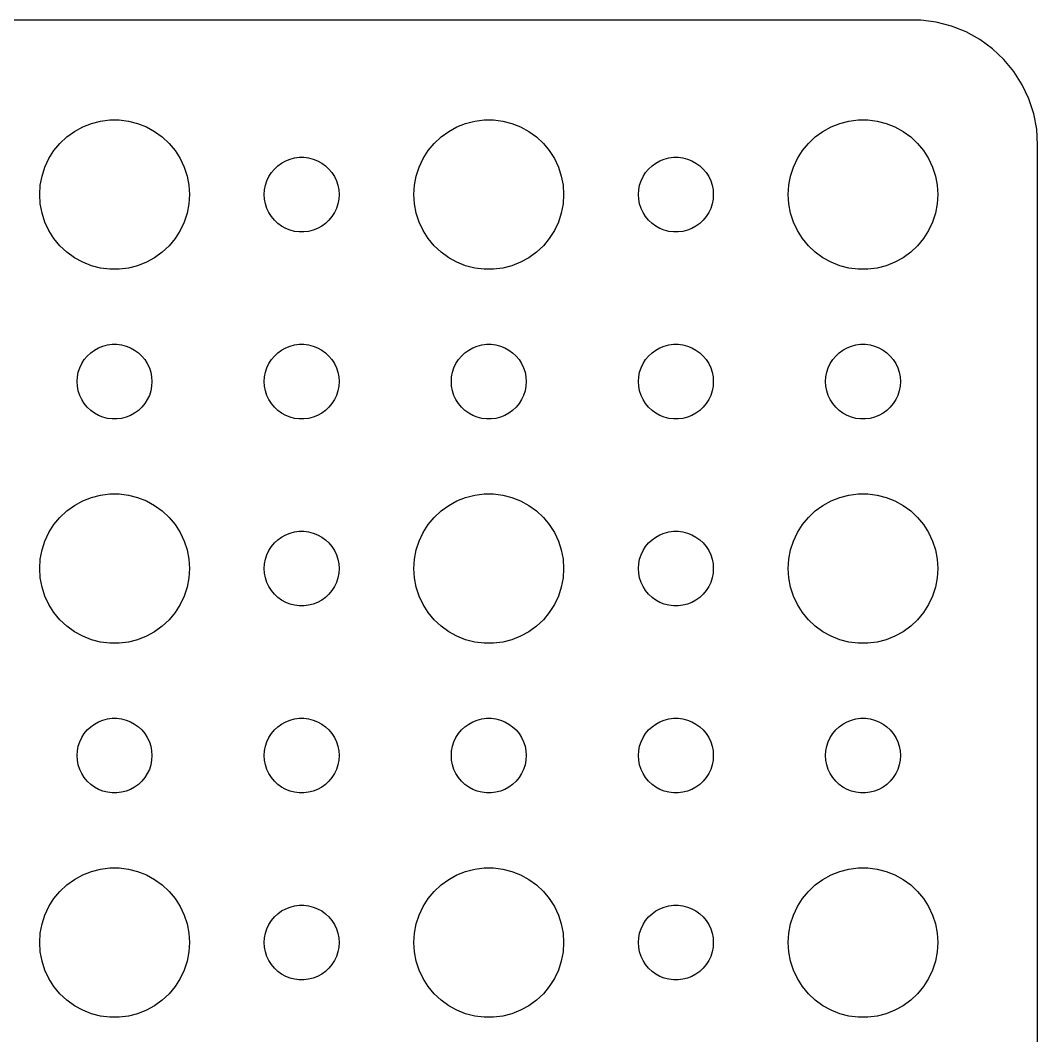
# Model space of a CAD drawing. Header units: metres. Extents: x -150 to 150, y -37 to 37.
# Drawn here: x 108.72 to 149.5, y -3.73 to 36.99 of the extents above; entities that cross this region are included whole.
import ezdxf

# ---------------------------------------------------------------- set-up
doc = ezdxf.new("R2010")
doc.units = ezdxf.units.M

msp = doc.modelspace()

# ---------------------------------------------------------------- linework, layer by layer
for p, q in [((144.814, 36.9901), (-144.814, 36.9901)), ((145.437, 36.9114), (144.814, 36.9901)), ((146.045, 36.7553), (145.437, 36.9114)), ((146.629, 36.5241), (146.045, 36.7553)), ((147.179, 36.2216), (146.629, 36.5241)), ((147.687, 35.8526), (147.179, 36.2216)), ((148.145, 35.4227), (147.687, 35.8526)), ((148.545, 34.9389), (148.145, 35.4227)), ((148.882, 34.4088), (148.545, 34.9389)), ((149.149, 33.8406), (148.882, 34.4088)), ((149.343, 33.2434), (149.149, 33.8406)), ((149.461, 32.6267), (149.343, 33.2434)), ((110.893, 32.533), (111.223, 32.7145)), ((111.223, 32.7145), (111.573, 32.8532)), ((111.573, 32.8532), (111.938, 32.9469)), ((111.938, 32.9469), (112.312, 32.9941)), ((112.312, 32.9941), (112.688, 32.9941)), ((112.688, 32.9941), (113.062, 32.9469)), ((113.062, 32.9469), (113.427, 32.8532)), ((113.427, 32.8532), (113.777, 32.7145)), ((113.777, 32.7145), (114.107, 32.533)), ((125.893, 32.533), (126.223, 32.7145)), ((126.223, 32.7145), (126.573, 32.8532)), ((126.573, 32.8532), (126.938, 32.9469)), ((126.938, 32.9469), (127.312, 32.9941)), ((127.312, 32.9941), (127.688, 32.9941)), ((127.688, 32.9941), (128.062, 32.9469)), ((128.062, 32.9469), (128.427, 32.8532)), ((128.427, 32.8532), (128.777, 32.7145)), ((128.777, 32.7145), (129.107, 32.533)), ((140.893, 32.533), (141.223, 32.7145)), ((141.223, 32.7145), (141.573, 32.8532)), ((141.573, 32.8532), (141.938, 32.9469)), ((141.938, 32.9469), (142.312, 32.9941)), ((142.312, 32.9941), (142.688, 32.9941)), ((142.688, 32.9941), (143.062, 32.9469)), ((143.062, 32.9469), (143.427, 32.8532)), ((143.427, 32.8532), (143.777, 32.7145)), ((143.777, 32.7145), (144.107, 32.533)), ((149.5, 32), (149.461, 32.6267)), ((110.313, 32.0536), (110.588, 32.3115)), ((110.588, 32.3115), (110.893, 32.533)), ((114.107, 32.533), (114.412, 32.3115)), ((114.412, 32.3115), (114.687, 32.0536)), ((125.313, 32.0536), (125.588, 32.3115)), ((125.588, 32.3115), (125.893, 32.533)), ((129.107, 32.533), (129.412, 32.3115)), ((129.412, 32.3115), (129.687, 32.0536)), ((140.313, 32.0536), (140.588, 32.3115)), ((140.588, 32.3115), (140.893, 32.533)), ((144.107, 32.533), (144.412, 32.3115)), ((144.412, 32.3115), (144.687, 32.0536)), ((110.073, 31.7634), (110.313, 32.0536)), ((114.687, 32.0536), (114.927, 31.7634)), ((125.073, 31.7634), (125.313, 32.0536)), ((129.687, 32.0536), (129.927, 31.7634)), ((140.073, 31.7634), (140.313, 32.0536)), ((144.687, 32.0536), (144.927, 31.7634)), ((149.5, -32), (149.5, 32)), ((109.711, 31.1044), (109.871, 31.4453)), ((109.871, 31.4453), (110.073, 31.7634)), ((114.927, 31.7634), (115.129, 31.4453)), ((115.129, 31.4453), (115.289, 31.1044)), ((119.361, 31.3572), (119.536, 31.4266)), ((119.536, 31.4266), (119.719, 31.4734)), ((119.719, 31.4734), (119.906, 31.497)), ((119.906, 31.497), (120.094, 31.497)), ((120.094, 31.497), (120.281, 31.4734)), ((120.281, 31.4734), (120.464, 31.4266)), ((120.464, 31.4266), (120.639, 31.3572)), ((124.711, 31.1044), (124.871, 31.4453)), ((124.871, 31.4453), (125.073, 31.7634)), ((129.927, 31.7634), (130.129, 31.4453)), ((130.129, 31.4453), (130.289, 31.1044)), ((134.361, 31.3572), (134.536, 31.4266)), ((134.536, 31.4266), (134.719, 31.4734)), ((134.719, 31.4734), (134.906, 31.497)), ((134.906, 31.497), (135.094, 31.497)), ((135.094, 31.497), (135.281, 31.4734)), ((135.281, 31.4734), (135.464, 31.4266)), ((135.464, 31.4266), (135.639, 31.3572)), ((139.711, 31.1044), (139.871, 31.4453)), ((139.871, 31.4453), (140.073, 31.7634)), ((144.927, 31.7634), (145.129, 31.4453)), ((145.129, 31.4453), (145.289, 31.1044)), ((109.594, 30.7461), (109.711, 31.1044)), ((115.289, 31.1044), (115.406, 30.7461)), ((118.786, 30.8817), (118.907, 31.0268)), ((118.907, 31.0268), (119.044, 31.1558)), ((119.044, 31.1558), (119.196, 31.2665)), ((119.196, 31.2665), (119.361, 31.3572)), ((120.639, 31.3572), (120.804, 31.2665)), ((120.804, 31.2665), (120.956, 31.1558)), ((120.956, 31.1558), (121.093, 31.0268)), ((121.093, 31.0268), (121.214, 30.8817)), ((124.594, 30.7461), (124.711, 31.1044)), ((130.289, 31.1044), (130.406, 30.7461)), ((133.786, 30.8817), (133.907, 31.0268)), ((133.907, 31.0268), (134.044, 31.1558)), ((134.044, 31.1558), (134.196, 31.2665)), ((134.196, 31.2665), (134.361, 31.3572)), ((135.639, 31.3572), (135.804, 31.2665)), ((135.804, 31.2665), (135.956, 31.1558)), ((135.956, 31.1558), (136.093, 31.0268)), ((136.093, 31.0268), (136.214, 30.8817)), ((139.594, 30.7461), (139.711, 31.1044)), ((145.289, 31.1044), (145.406, 30.7461)), ((109.524, 30.376), (109.594, 30.7461)), ((115.406, 30.7461), (115.476, 30.376)), ((118.605, 30.5522), (118.686, 30.7226)), ((118.686, 30.7226), (118.786, 30.8817)), ((121.214, 30.8817), (121.314, 30.7226)), ((121.314, 30.7226), (121.395, 30.5522)), ((124.524, 30.376), (124.594, 30.7461)), ((130.406, 30.7461), (130.476, 30.376)), ((133.605, 30.5522), (133.686, 30.7226)), ((133.686, 30.7226), (133.786, 30.8817)), ((136.214, 30.8817), (136.314, 30.7226)), ((136.314, 30.7226), (136.395, 30.5522)), ((139.524, 30.376), (139.594, 30.7461)), ((145.406, 30.7461), (145.476, 30.376)), ((109.5, 30), (109.524, 30.376)), ((115.476, 30.376), (115.5, 30)), ((118.5, 30), (118.512, 30.188)), ((118.512, 30.188), (118.547, 30.373)), ((118.547, 30.373), (118.605, 30.5522)), ((121.395, 30.5522), (121.453, 30.373)), ((121.453, 30.373), (121.488, 30.188)), ((121.488, 30.188), (121.5, 30)), ((124.5, 30), (124.524, 30.376)), ((130.476, 30.376), (130.5, 30)), ((133.5, 30), (133.512, 30.188)), ((133.512, 30.188), (133.547, 30.373)), ((133.547, 30.373), (133.605, 30.5522)), ((136.395, 30.5522), (136.453, 30.373)), ((136.453, 30.373), (136.488, 30.188)), ((136.488, 30.188), (136.5, 30)), ((139.5, 30), (139.524, 30.376)), ((145.476, 30.376), (145.5, 30)), ((109.524, 29.624), (109.5, 30)), ((115.5, 30), (115.476, 29.624)), ((118.512, 29.812), (118.5, 30)), ((118.547, 29.627), (118.512, 29.812)), ((121.488, 29.812), (121.453, 29.627)), ((121.5, 30), (121.488, 29.812)), ((124.524, 29.624), (124.5, 30)), ((130.5, 30), (130.476, 29.624)), ((133.512, 29.812), (133.5, 30)), ((133.547, 29.627), (133.512, 29.812)), ((136.488, 29.812), (136.453, 29.627)), ((136.5, 30), (136.488, 29.812)), ((139.524, 29.624), (139.5, 30)), ((145.5, 30), (145.476, 29.624)), ((109.594, 29.2539), (109.524, 29.624)), ((115.476, 29.624), (115.406, 29.2539)), ((118.605, 29.4478), (118.547, 29.627)), ((118.686, 29.2774), (118.605, 29.4478)), ((121.395, 29.4478), (121.314, 29.2774)), ((121.453, 29.627), (121.395, 29.4478)), ((124.594, 29.2539), (124.524, 29.624)), ((130.476, 29.624), (130.406, 29.2539)), ((133.605, 29.4478), (133.547, 29.627)), ((133.686, 29.2774), (133.605, 29.4478)), ((136.395, 29.4478), (136.314, 29.2774)), ((136.453, 29.627), (136.395, 29.4478)), ((139.594, 29.2539), (139.524, 29.624)), ((145.476, 29.624), (145.406, 29.2539)), ((109.711, 28.8956), (109.594, 29.2539)), ((115.406, 29.2539), (115.289, 28.8956)), ((118.786, 29.1183), (118.686, 29.2774)), ((118.907, 28.9732), (118.786, 29.1183)), ((119.044, 28.8442), (118.907, 28.9732)), ((121.093, 28.9732), (120.956, 28.8442)), ((121.214, 29.1183), (121.093, 28.9732)), ((121.314, 29.2774), (121.214, 29.1183)), ((124.711, 28.8956), (124.594, 29.2539)), ((130.406, 29.2539), (130.289, 28.8956)), ((133.786, 29.1183), (133.686, 29.2774)), ((133.907, 28.9732), (133.786, 29.1183)), ((134.044, 28.8442), (133.907, 28.9732)), ((136.093, 28.9732), (135.956, 28.8442)), ((136.214, 29.1183), (136.093, 28.9732)), ((136.314, 29.2774), (136.214, 29.1183)), ((139.711, 28.8956), (139.594, 29.2539)), ((145.406, 29.2539), (145.289, 28.8956)), ((109.871, 28.5547), (109.711, 28.8956)), ((110.073, 28.2366), (109.871, 28.5547)), ((115.129, 28.5547), (114.927, 28.2366)), ((115.289, 28.8956), (115.129, 28.5547)), ((119.196, 28.7335), (119.044, 28.8442)), ((119.361, 28.6427), (119.196, 28.7335)), ((119.536, 28.5734), (119.361, 28.6427)), ((119.719, 28.5266), (119.536, 28.5734)), ((120.464, 28.5734), (120.281, 28.5266)), ((120.639, 28.6427), (120.464, 28.5734)), ((120.804, 28.7335), (120.639, 28.6427)), ((120.956, 28.8442), (120.804, 28.7335)), ((124.871, 28.5547), (124.711, 28.8956)), ((125.073, 28.2366), (124.871, 28.5547)), ((130.129, 28.5547), (129.927, 28.2366)), ((130.289, 28.8956), (130.129, 28.5547)), ((134.196, 28.7335), (134.044, 28.8442)), ((134.361, 28.6427), (134.196, 28.7335)), ((134.536, 28.5734), (134.361, 28.6427)), ((134.719, 28.5266), (134.536, 28.5734)), ((135.464, 28.5734), (135.281, 28.5266)), ((135.639, 28.6427), (135.464, 28.5734)), ((135.804, 28.7335), (135.639, 28.6427)), ((135.956, 28.8442), (135.804, 28.7335)), ((139.871, 28.5547), (139.711, 28.8956)), ((140.073, 28.2366), (139.871, 28.5547)), ((145.129, 28.5547), (144.927, 28.2366)), ((145.289, 28.8956), (145.129, 28.5547)), ((110.313, 27.9464), (110.073, 28.2366)), ((114.927, 28.2366), (114.687, 27.9464)), ((119.906, 28.503), (119.719, 28.5266)), ((120.094, 28.503), (119.906, 28.503)), ((120.281, 28.5266), (120.094, 28.503)), ((125.313, 27.9464), (125.073, 28.2366)), ((129.927, 28.2366), (129.687, 27.9464)), ((134.906, 28.503), (134.719, 28.5266)), ((135.094, 28.503), (134.906, 28.503)), ((135.281, 28.5266), (135.094, 28.503)), ((140.313, 27.9464), (140.073, 28.2366)), ((144.927, 28.2366), (144.687, 27.9464)), ((110.588, 27.6884), (110.313, 27.9464)), ((114.687, 27.9464), (114.412, 27.6884)), ((125.588, 27.6884), (125.313, 27.9464)), ((129.687, 27.9464), (129.412, 27.6884)), ((140.588, 27.6884), (140.313, 27.9464)), ((144.687, 27.9464), (144.412, 27.6884)), ((110.893, 27.467), (110.588, 27.6884)), ((111.223, 27.2855), (110.893, 27.467)), ((114.107, 27.467), (113.777, 27.2855)), ((114.412, 27.6884), (114.107, 27.467)), ((125.893, 27.467), (125.588, 27.6884)), ((126.223, 27.2855), (125.893, 27.467)), ((129.107, 27.467), (128.777, 27.2855)), ((129.412, 27.6884), (129.107, 27.467)), ((140.893, 27.467), (140.588, 27.6884)), ((141.223, 27.2855), (140.893, 27.467)), ((144.107, 27.467), (143.777, 27.2855)), ((144.412, 27.6884), (144.107, 27.467)), ((111.573, 27.1468), (111.223, 27.2855)), ((111.938, 27.0531), (111.573, 27.1468)), ((112.312, 27.0059), (111.938, 27.0531)), ((112.688, 27.0059), (112.312, 27.0059)), ((113.062, 27.0531), (112.688, 27.0059)), ((113.427, 27.1468), (113.062, 27.0531)), ((113.777, 27.2855), (113.427, 27.1468)), ((126.573, 27.1468), (126.223, 27.2855)), ((126.938, 27.0531), (126.573, 27.1468)), ((127.312, 27.0059), (126.938, 27.0531)), ((127.688, 27.0059), (127.312, 27.0059)), ((128.062, 27.0531), (127.688, 27.0059)), ((128.427, 27.1468), (128.062, 27.0531)), ((128.777, 27.2855), (128.427, 27.1468)), ((141.573, 27.1468), (141.223, 27.2855)), ((141.938, 27.0531), (141.573, 27.1468)), ((142.312, 27.0059), (141.938, 27.0531)), ((142.688, 27.0059), (142.312, 27.0059)), ((143.062, 27.0531), (142.688, 27.0059)), ((143.427, 27.1468), (143.062, 27.0531)), ((143.777, 27.2855), (143.427, 27.1468)), ((111.407, 23.5268), (111.544, 23.6558)), ((111.544, 23.6558), (111.696, 23.7665)), ((111.696, 23.7665), (111.861, 23.8572)), ((111.861, 23.8572), (112.036, 23.9266)), ((112.036, 23.9266), (112.219, 23.9734)), ((112.219, 23.9734), (112.406, 23.997)), ((112.406, 23.997), (112.594, 23.997)), ((112.594, 23.997), (112.781, 23.9734)), ((112.781, 23.9734), (112.964, 23.9266)), ((112.964, 23.9266), (113.139, 23.8572)), ((113.139, 23.8572), (113.304, 23.7665)), ((113.304, 23.7665), (113.456, 23.6558)), ((113.456, 23.6558), (113.593, 23.5268)), ((118.907, 23.5268), (119.044, 23.6558)), ((119.044, 23.6558), (119.196, 23.7665)), ((119.196, 23.7665), (119.361, 23.8572)), ((119.361, 23.8572), (119.536, 23.9266)), ((119.536, 23.9266), (119.719, 23.9734)), ((119.719, 23.9734), (119.906, 23.997)), ((119.906, 23.997), (120.094, 23.997)), ((120.094, 23.997), (120.281, 23.9734)), ((120.281, 23.9734), (120.464, 23.9266)), ((120.464, 23.9266), (120.639, 23.8572)), ((120.639, 23.8572), (120.804, 23.7665)), ((120.804, 23.7665), (120.956, 23.6558)), ((120.956, 23.6558), (121.093, 23.5268)), ((126.407, 23.5268), (126.544, 23.6558)), ((126.544, 23.6558), (126.696, 23.7665)), ((126.696, 23.7665), (126.861, 23.8572)), ((126.861, 23.8572), (127.036, 23.9266)), ((127.036, 23.9266), (127.219, 23.9734)), ((127.219, 23.9734), (127.406, 23.997)), ((127.406, 23.997), (127.594, 23.997)), ((127.594, 23.997), (127.781, 23.9734)), ((127.781, 23.9734), (127.964, 23.9266)), ((127.964, 23.9266), (128.139, 23.8572)), ((128.139, 23.8572), (128.304, 23.7665)), ((128.304, 23.7665), (128.456, 23.6558)), ((128.456, 23.6558), (128.593, 23.5268)), ((133.907, 23.5268), (134.044, 23.6558)), ((134.044, 23.6558), (134.196, 23.7665)), ((134.196, 23.7665), (134.361, 23.8572)), ((134.361, 23.8572), (134.536, 23.9266)), ((134.536, 23.9266), (134.719, 23.9734)), ((134.719, 23.9734), (134.906, 23.997)), ((134.906, 23.997), (135.094, 23.997)), ((135.094, 23.997), (135.281, 23.9734)), ((135.281, 23.9734), (135.464, 23.9266)), ((135.464, 23.9266), (135.639, 23.8572)), ((135.639, 23.8572), (135.804, 23.7665)), ((135.804, 23.7665), (135.956, 23.6558)), ((135.956, 23.6558), (136.093, 23.5268)), ((141.407, 23.5268), (141.544, 23.6558)), ((141.544, 23.6558), (141.696, 23.7665)), ((141.696, 23.7665), (141.861, 23.8572)), ((141.861, 23.8572), (142.036, 23.9266)), ((142.036, 23.9266), (142.219, 23.9734)), ((142.219, 23.9734), (142.406, 23.997)), ((142.406, 23.997), (142.594, 23.997)), ((142.594, 23.997), (142.781, 23.9734)), ((142.781, 23.9734), (142.964, 23.9266)), ((142.964, 23.9266), (143.139, 23.8572)), ((143.139, 23.8572), (143.304, 23.7665)), ((143.304, 23.7665), (143.456, 23.6558)), ((143.456, 23.6558), (143.593, 23.5268)), ((111.186, 23.2226), (111.286, 23.3817)), ((111.286, 23.3817), (111.407, 23.5268)), ((113.593, 23.5268), (113.714, 23.3817)), ((113.714, 23.3817), (113.814, 23.2226)), ((118.686, 23.2226), (118.786, 23.3817)), ((118.786, 23.3817), (118.907, 23.5268)), ((121.093, 23.5268), (121.214, 23.3817)), ((121.214, 23.3817), (121.314, 23.2226)), ((126.186, 23.2226), (126.286, 23.3817)), ((126.286, 23.3817), (126.407, 23.5268)), ((128.593, 23.5268), (128.714, 23.3817)), ((128.714, 23.3817), (128.814, 23.2226)), ((133.686, 23.2226), (133.786, 23.3817)), ((133.786, 23.3817), (133.907, 23.5268)), ((136.093, 23.5268), (136.214, 23.3817)), ((136.214, 23.3817), (136.314, 23.2226)), ((141.186, 23.2226), (141.286, 23.3817)), ((141.286, 23.3817), (141.407, 23.5268)), ((143.593, 23.5268), (143.714, 23.3817)), ((143.714, 23.3817), (143.814, 23.2226)), ((111.012, 22.688), (111.047, 22.873)), ((111.047, 22.873), (111.105, 23.0522)), ((111.105, 23.0522), (111.186, 23.2226)), ((113.814, 23.2226), (113.895, 23.0522)), ((113.895, 23.0522), (113.953, 22.873)), ((113.953, 22.873), (113.988, 22.688)), ((118.512, 22.688), (118.547, 22.873)), ((118.547, 22.873), (118.605, 23.0522)), ((118.605, 23.0522), (118.686, 23.2226)), ((121.314, 23.2226), (121.395, 23.0522)), ((121.395, 23.0522), (121.453, 22.873)), ((121.453, 22.873), (121.488, 22.688)), ((126.012, 22.688), (126.047, 22.873)), ((126.047, 22.873), (126.105, 23.0522)), ((126.105, 23.0522), (126.186, 23.2226)), ((128.814, 23.2226), (128.895, 23.0522)), ((128.895, 23.0522), (128.953, 22.873)), ((128.953, 22.873), (128.988, 22.688)), ((133.512, 22.688), (133.547, 22.873)), ((133.547, 22.873), (133.605, 23.0522)), ((133.605, 23.0522), (133.686, 23.2226)), ((136.314, 23.2226), (136.395, 23.0522)), ((136.395, 23.0522), (136.453, 22.873)), ((136.453, 22.873), (136.488, 22.688)), ((141.012, 22.688), (141.047, 22.873)), ((141.047, 22.873), (141.105, 23.0522)), ((141.105, 23.0522), (141.186, 23.2226)), ((143.814, 23.2226), (143.895, 23.0522)), ((143.895, 23.0522), (143.953, 22.873)), ((143.953, 22.873), (143.988, 22.688)), ((111, 22.5), (111.012, 22.688)), ((111.012, 22.312), (111, 22.5)), ((113.988, 22.688), (114, 22.5)), ((114, 22.5), (113.988, 22.312)), ((118.5, 22.5), (118.512, 22.688)), ((118.512, 22.312), (118.5, 22.5)), ((121.488, 22.688), (121.5, 22.5)), ((121.5, 22.5), (121.488, 22.312)), ((126, 22.5), (126.012, 22.688)), ((126.012, 22.312), (126, 22.5)), ((128.988, 22.688), (129, 22.5)), ((129, 22.5), (128.988, 22.312)), ((133.5, 22.5), (133.512, 22.688)), ((133.512, 22.312), (133.5, 22.5)), ((136.488, 22.688), (136.5, 22.5)), ((136.5, 22.5), (136.488, 22.312)), ((141, 22.5), (141.012, 22.688)), ((141.012, 22.312), (141, 22.5)), ((143.988, 22.688), (144, 22.5)), ((144, 22.5), (143.988, 22.312)), ((111.047, 22.127), (111.012, 22.312)), ((111.105, 21.9478), (111.047, 22.127)), ((113.953, 22.127), (113.895, 21.9478)), ((113.988, 22.312), (113.953, 22.127)), ((118.547, 22.127), (118.512, 22.312)), ((118.605, 21.9478), (118.547, 22.127)), ((121.453, 22.127), (121.395, 21.9478)), ((121.488, 22.312), (121.453, 22.127)), ((126.047, 22.127), (126.012, 22.312)), ((126.105, 21.9478), (126.047, 22.127)), ((128.953, 22.127), (128.895, 21.9478)), ((128.988, 22.312), (128.953, 22.127)), ((133.547, 22.127), (133.512, 22.312)), ((133.605, 21.9478), (133.547, 22.127)), ((136.453, 22.127), (136.395, 21.9478)), ((136.488, 22.312), (136.453, 22.127)), ((141.047, 22.127), (141.012, 22.312)), ((141.105, 21.9478), (141.047, 22.127)), ((143.953, 22.127), (143.895, 21.9478)), ((143.988, 22.312), (143.953, 22.127)), ((111.186, 21.7774), (111.105, 21.9478)), ((111.286, 21.6183), (111.186, 21.7774)), ((111.407, 21.4732), (111.286, 21.6183)), ((113.714, 21.6183), (113.593, 21.4732)), ((113.814, 21.7774), (113.714, 21.6183)), ((113.895, 21.9478), (113.814, 21.7774)), ((118.686, 21.7774), (118.605, 21.9478)), ((118.786, 21.6183), (118.686, 21.7774)), ((118.907, 21.4732), (118.786, 21.6183)), ((121.214, 21.6183), (121.093, 21.4732)), ((121.314, 21.7774), (121.214, 21.6183)), ((121.395, 21.9478), (121.314, 21.7774)), ((126.186, 21.7774), (126.105, 21.9478)), ((126.286, 21.6183), (126.186, 21.7774)), ((126.407, 21.4732), (126.286, 21.6183)), ((128.714, 21.6183), (128.593, 21.4732)), ((128.814, 21.7774), (128.714, 21.6183)), ((128.895, 21.9478), (128.814, 21.7774)), ((133.686, 21.7774), (133.605, 21.9478)), ((133.786, 21.6183), (133.686, 21.7774)), ((133.907, 21.4732), (133.786, 21.6183)), ((136.214, 21.6183), (136.093, 21.4732)), ((136.314, 21.7774), (136.214, 21.6183)), ((136.395, 21.9478), (136.314, 21.7774)), ((141.186, 21.7774), (141.105, 21.9478)), ((141.286, 21.6183), (141.186, 21.7774)), ((141.407, 21.4732), (141.286, 21.6183)), ((143.714, 21.6183), (143.593, 21.4732)), ((143.814, 21.7774), (143.714, 21.6183)), ((143.895, 21.9478), (143.814, 21.7774)), ((111.544, 21.3442), (111.407, 21.4732)), ((111.696, 21.2335), (111.544, 21.3442)), ((111.861, 21.1427), (111.696, 21.2335)), ((113.304, 21.2335), (113.139, 21.1427)), ((113.456, 21.3442), (113.304, 21.2335)), ((113.593, 21.4732), (113.456, 21.3442)), ((119.044, 21.3442), (118.907, 21.4732)), ((119.196, 21.2335), (119.044, 21.3442)), ((119.361, 21.1427), (119.196, 21.2335)), ((120.804, 21.2335), (120.639, 21.1427)), ((120.956, 21.3442), (120.804, 21.2335)), ((121.093, 21.4732), (120.956, 21.3442)), ((126.544, 21.3442), (126.407, 21.4732)), ((126.696, 21.2335), (126.544, 21.3442)), ((126.861, 21.1427), (126.696, 21.2335)), ((128.304, 21.2335), (128.139, 21.1427)), ((128.456, 21.3442), (128.304, 21.2335)), ((128.593, 21.4732), (128.456, 21.3442)), ((134.044, 21.3442), (133.907, 21.4732)), ((134.196, 21.2335), (134.044, 21.3442)), ((134.361, 21.1427), (134.196, 21.2335)), ((135.804, 21.2335), (135.639, 21.1427)), ((135.956, 21.3442), (135.804, 21.2335)), ((136.093, 21.4732), (135.956, 21.3442)), ((141.544, 21.3442), (141.407, 21.4732)), ((141.696, 21.2335), (141.544, 21.3442)), ((141.861, 21.1427), (141.696, 21.2335)), ((143.304, 21.2335), (143.139, 21.1427)), ((143.456, 21.3442), (143.304, 21.2335)), ((143.593, 21.4732), (143.456, 21.3442)), ((112.036, 21.0734), (111.861, 21.1427)), ((112.219, 21.0266), (112.036, 21.0734)), ((112.406, 21.003), (112.219, 21.0266)), ((112.594, 21.003), (112.406, 21.003)), ((112.781, 21.0266), (112.594, 21.003)), ((112.964, 21.0734), (112.781, 21.0266)), ((113.139, 21.1427), (112.964, 21.0734)), ((119.536, 21.0734), (119.361, 21.1427)), ((119.719, 21.0266), (119.536, 21.0734)), ((119.906, 21.003), (119.719, 21.0266)), ((120.094, 21.003), (119.906, 21.003)), ((120.281, 21.0266), (120.094, 21.003)), ((120.464, 21.0734), (120.281, 21.0266)), ((120.639, 21.1427), (120.464, 21.0734)), ((127.036, 21.0734), (126.861, 21.1427)), ((127.219, 21.0266), (127.036, 21.0734)), ((127.406, 21.003), (127.219, 21.0266)), ((127.594, 21.003), (127.406, 21.003)), ((127.781, 21.0266), (127.594, 21.003)), ((127.964, 21.0734), (127.781, 21.0266)), ((128.139, 21.1427), (127.964, 21.0734)), ((134.536, 21.0734), (134.361, 21.1427)), ((134.719, 21.0266), (134.536, 21.0734)), ((134.906, 21.003), (134.719, 21.0266)), ((135.094, 21.003), (134.906, 21.003)), ((135.281, 21.0266), (135.094, 21.003)), ((135.464, 21.0734), (135.281, 21.0266)), ((135.639, 21.1427), (135.464, 21.0734)), ((142.036, 21.0734), (141.861, 21.1427)), ((142.219, 21.0266), (142.036, 21.0734)), ((142.406, 21.003), (142.219, 21.0266)), ((142.594, 21.003), (142.406, 21.003)), ((142.781, 21.0266), (142.594, 21.003)), ((142.964, 21.0734), (142.781, 21.0266)), ((143.139, 21.1427), (142.964, 21.0734)), ((111.573, 17.8532), (111.938, 17.9469)), ((111.938, 17.9469), (112.312, 17.9941)), ((112.312, 17.9941), (112.688, 17.9941)), ((112.688, 17.9941), (113.062, 17.9469)), ((113.062, 17.9469), (113.427, 17.8532)), ((126.573, 17.8532), (126.938, 17.9469)), ((126.938, 17.9469), (127.312, 17.9941)), ((127.312, 17.9941), (127.688, 17.9941)), ((127.688, 17.9941), (128.062, 17.9469)), ((128.062, 17.9469), (128.427, 17.8532)), ((141.573, 17.8532), (141.938, 17.9469)), ((141.938, 17.9469), (142.312, 17.9941)), ((142.312, 17.9941), (142.688, 17.9941)), ((142.688, 17.9941), (143.062, 17.9469)), ((143.062, 17.9469), (143.427, 17.8532)), ((110.893, 17.533), (111.223, 17.7145)), ((111.223, 17.7145), (111.573, 17.8532)), ((113.427, 17.8532), (113.777, 17.7145)), ((113.777, 17.7145), (114.107, 17.533)), ((125.893, 17.533), (126.223, 17.7145)), ((126.223, 17.7145), (126.573, 17.8532)), ((128.427, 17.8532), (128.777, 17.7145)), ((128.777, 17.7145), (129.107, 17.533)), ((140.893, 17.533), (141.223, 17.7145)), ((141.223, 17.7145), (141.573, 17.8532)), ((143.427, 17.8532), (143.777, 17.7145)), ((143.777, 17.7145), (144.107, 17.533)), ((110.313, 17.0536), (110.588, 17.3115)), ((110.588, 17.3115), (110.893, 17.533)), ((114.107, 17.533), (114.412, 17.3115)), ((114.412, 17.3115), (114.687, 17.0536)), ((125.313, 17.0536), (125.588, 17.3115)), ((125.588, 17.3115), (125.893, 17.533)), ((129.107, 17.533), (129.412, 17.3115)), ((129.412, 17.3115), (129.687, 17.0536)), ((140.313, 17.0536), (140.588, 17.3115)), ((140.588, 17.3115), (140.893, 17.533)), ((144.107, 17.533), (144.412, 17.3115)), ((144.412, 17.3115), (144.687, 17.0536)), ((109.871, 16.4453), (110.073, 16.7634)), ((110.073, 16.7634), (110.313, 17.0536)), ((114.687, 17.0536), (114.927, 16.7634)), ((114.927, 16.7634), (115.129, 16.4453)), ((124.871, 16.4453), (125.073, 16.7634)), ((125.073, 16.7634), (125.313, 17.0536)), ((129.687, 17.0536), (129.927, 16.7634)), ((129.927, 16.7634), (130.129, 16.4453)), ((139.871, 16.4453), (140.073, 16.7634)), ((140.073, 16.7634), (140.313, 17.0536)), ((144.687, 17.0536), (144.927, 16.7634)), ((144.927, 16.7634), (145.129, 16.4453)), ((109.711, 16.1044), (109.871, 16.4453)), ((115.129, 16.4453), (115.289, 16.1044)), ((119.196, 16.2665), (119.361, 16.3572)), ((119.361, 16.3572), (119.536, 16.4266)), ((119.536, 16.4266), (119.719, 16.4734)), ((119.719, 16.4734), (119.906, 16.497)), ((119.906, 16.497), (120.094, 16.497)), ((120.094, 16.497), (120.281, 16.4734)), ((120.281, 16.4734), (120.464, 16.4266)), ((120.464, 16.4266), (120.639, 16.3572)), ((120.639, 16.3572), (120.804, 16.2665)), ((124.711, 16.1044), (124.871, 16.4453)), ((130.129, 16.4453), (130.289, 16.1044)), ((134.196, 16.2665), (134.361, 16.3572)), ((134.361, 16.3572), (134.536, 16.4266)), ((134.536, 16.4266), (134.719, 16.4734)), ((134.719, 16.4734), (134.906, 16.497)), ((134.906, 16.497), (135.094, 16.497)), ((135.094, 16.497), (135.281, 16.4734)), ((135.281, 16.4734), (135.464, 16.4266)), ((135.464, 16.4266), (135.639, 16.3572)), ((135.639, 16.3572), (135.804, 16.2665)), ((139.711, 16.1044), (139.871, 16.4453)), ((145.129, 16.4453), (145.289, 16.1044)), ((109.594, 15.7461), (109.711, 16.1044)), ((115.289, 16.1044), (115.406, 15.7461)), ((118.786, 15.8817), (118.907, 16.0268)), ((118.907, 16.0268), (119.044, 16.1558)), ((119.044, 16.1558), (119.196, 16.2665)), ((120.804, 16.2665), (120.956, 16.1558)), ((120.956, 16.1558), (121.093, 16.0268)), ((121.093, 16.0268), (121.214, 15.8817)), ((124.594, 15.7461), (124.711, 16.1044)), ((130.289, 16.1044), (130.406, 15.7461)), ((133.786, 15.8817), (133.907, 16.0268)), ((133.907, 16.0268), (134.044, 16.1558)), ((134.044, 16.1558), (134.196, 16.2665)), ((135.804, 16.2665), (135.956, 16.1558)), ((135.956, 16.1558), (136.093, 16.0268)), ((136.093, 16.0268), (136.214, 15.8817)), ((139.594, 15.7461), (139.711, 16.1044)), ((145.289, 16.1044), (145.406, 15.7461)), ((109.524, 15.376), (109.594, 15.7461)), ((115.406, 15.7461), (115.476, 15.376)), ((118.547, 15.373), (118.605, 15.5522)), ((118.605, 15.5522), (118.686, 15.7226)), ((118.686, 15.7226), (118.786, 15.8817)), ((121.214, 15.8817), (121.314, 15.7226)), ((121.314, 15.7226), (121.395, 15.5522)), ((121.395, 15.5522), (121.453, 15.373)), ((124.524, 15.376), (124.594, 15.7461)), ((130.406, 15.7461), (130.476, 15.376)), ((133.547, 15.373), (133.605, 15.5522)), ((133.605, 15.5522), (133.686, 15.7226)), ((133.686, 15.7226), (133.786, 15.8817)), ((136.214, 15.8817), (136.314, 15.7226)), ((136.314, 15.7226), (136.395, 15.5522)), ((136.395, 15.5522), (136.453, 15.373)), ((139.524, 15.376), (139.594, 15.7461)), ((145.406, 15.7461), (145.476, 15.376)), ((109.5, 15), (109.524, 15.376)), ((115.476, 15.376), (115.5, 15)), ((118.5, 15), (118.512, 15.188)), ((118.512, 15.188), (118.547, 15.373)), ((121.453, 15.373), (121.488, 15.188)), ((121.488, 15.188), (121.5, 15)), ((124.5, 15), (124.524, 15.376)), ((130.476, 15.376), (130.5, 15)), ((133.5, 15), (133.512, 15.188)), ((133.512, 15.188), (133.547, 15.373)), ((136.453, 15.373), (136.488, 15.188)), ((136.488, 15.188), (136.5, 15)), ((139.5, 15), (139.524, 15.376)), ((145.476, 15.376), (145.5, 15)), ((109.524, 14.624), (109.5, 15)), ((115.5, 15), (115.476, 14.624)), ((118.512, 14.812), (118.5, 15)), ((118.547, 14.627), (118.512, 14.812)), ((121.488, 14.812), (121.453, 14.627)), ((121.5, 15), (121.488, 14.812)), ((124.524, 14.624), (124.5, 15)), ((130.5, 15), (130.476, 14.624)), ((133.512, 14.812), (133.5, 15)), ((133.547, 14.627), (133.512, 14.812)), ((136.488, 14.812), (136.453, 14.627)), ((136.5, 15), (136.488, 14.812)), ((139.524, 14.624), (139.5, 15)), ((145.5, 15), (145.476, 14.624)), ((109.594, 14.2539), (109.524, 14.624)), ((115.476, 14.624), (115.406, 14.2539)), ((118.605, 14.4478), (118.547, 14.627)), ((118.686, 14.2774), (118.605, 14.4478)), ((118.786, 14.1183), (118.686, 14.2774)), ((121.314, 14.2774), (121.214, 14.1183)), ((121.395, 14.4478), (121.314, 14.2774)), ((121.453, 14.627), (121.395, 14.4478)), ((124.594, 14.2539), (124.524, 14.624)), ((130.476, 14.624), (130.406, 14.2539)), ((133.605, 14.4478), (133.547, 14.627)), ((133.686, 14.2774), (133.605, 14.4478)), ((133.786, 14.1183), (133.686, 14.2774)), ((136.314, 14.2774), (136.214, 14.1183)), ((136.395, 14.4478), (136.314, 14.2774)), ((136.453, 14.627), (136.395, 14.4478)), ((139.594, 14.2539), (139.524, 14.624)), ((145.476, 14.624), (145.406, 14.2539)), ((109.711, 13.8956), (109.594, 14.2539)), ((109.871, 13.5547), (109.711, 13.8956)), ((115.289, 13.8956), (115.129, 13.5547)), ((115.406, 14.2539), (115.289, 13.8956)), ((118.907, 13.9732), (118.786, 14.1183)), ((119.044, 13.8442), (118.907, 13.9732)), ((121.093, 13.9732), (120.956, 13.8442)), ((121.214, 14.1183), (121.093, 13.9732)), ((124.711, 13.8956), (124.594, 14.2539)), ((124.871, 13.5547), (124.711, 13.8956)), ((130.289, 13.8956), (130.129, 13.5547)), ((130.406, 14.2539), (130.289, 13.8956)), ((133.907, 13.9732), (133.786, 14.1183)), ((134.044, 13.8442), (133.907, 13.9732)), ((136.093, 13.9732), (135.956, 13.8442)), ((136.214, 14.1183), (136.093, 13.9732)), ((139.711, 13.8956), (139.594, 14.2539)), ((139.871, 13.5547), (139.711, 13.8956)), ((145.289, 13.8956), (145.129, 13.5547)), ((145.406, 14.2539), (145.289, 13.8956)), ((110.073, 13.2366), (109.871, 13.5547)), ((115.129, 13.5547), (114.927, 13.2366)), ((119.196, 13.7335), (119.044, 13.8442)), ((119.361, 13.6427), (119.196, 13.7335)), ((119.536, 13.5734), (119.361, 13.6427)), ((119.719, 13.5266), (119.536, 13.5734)), ((119.906, 13.5029), (119.719, 13.5266)), ((120.094, 13.5029), (119.906, 13.5029)), ((120.281, 13.5266), (120.094, 13.5029)), ((120.464, 13.5734), (120.281, 13.5266)), ((120.639, 13.6427), (120.464, 13.5734)), ((120.804, 13.7335), (120.639, 13.6427)), ((120.956, 13.8442), (120.804, 13.7335)), ((125.073, 13.2366), (124.871, 13.5547)), ((130.129, 13.5547), (129.927, 13.2366)), ((134.196, 13.7335), (134.044, 13.8442)), ((134.361, 13.6427), (134.196, 13.7335)), ((134.536, 13.5734), (134.361, 13.6427)), ((134.719, 13.5266), (134.536, 13.5734)), ((134.906, 13.5029), (134.719, 13.5266)), ((135.094, 13.5029), (134.906, 13.5029)), ((135.281, 13.5266), (135.094, 13.5029)), ((135.464, 13.5734), (135.281, 13.5266)), ((135.639, 13.6427), (135.464, 13.5734)), ((135.804, 13.7335), (135.639, 13.6427)), ((135.956, 13.8442), (135.804, 13.7335)), ((140.073, 13.2366), (139.871, 13.5547)), ((145.129, 13.5547), (144.927, 13.2366)), ((110.313, 12.9464), (110.073, 13.2366)), ((114.927, 13.2366), (114.687, 12.9464)), ((125.313, 12.9464), (125.073, 13.2366)), ((129.927, 13.2366), (129.687, 12.9464)), ((140.313, 12.9464), (140.073, 13.2366)), ((144.927, 13.2366), (144.687, 12.9464)), ((110.588, 12.6884), (110.313, 12.9464)), ((110.893, 12.467), (110.588, 12.6884)), ((114.412, 12.6884), (114.107, 12.467)), ((114.687, 12.9464), (114.412, 12.6884)), ((125.588, 12.6884), (125.313, 12.9464)), ((125.893, 12.467), (125.588, 12.6884)), ((129.412, 12.6884), (129.107, 12.467)), ((129.687, 12.9464), (129.412, 12.6884)), ((140.588, 12.6884), (140.313, 12.9464)), ((140.893, 12.467), (140.588, 12.6884)), ((144.412, 12.6884), (144.107, 12.467)), ((144.687, 12.9464), (144.412, 12.6884)), ((111.223, 12.2855), (110.893, 12.467)), ((111.573, 12.1468), (111.223, 12.2855)), ((113.777, 12.2855), (113.427, 12.1468)), ((114.107, 12.467), (113.777, 12.2855)), ((126.223, 12.2855), (125.893, 12.467)), ((126.573, 12.1468), (126.223, 12.2855)), ((128.777, 12.2855), (128.427, 12.1468)), ((129.107, 12.467), (128.777, 12.2855)), ((141.223, 12.2855), (140.893, 12.467)), ((141.573, 12.1468), (141.223, 12.2855)), ((143.777, 12.2855), (143.427, 12.1468)), ((144.107, 12.467), (143.777, 12.2855)), ((111.938, 12.0531), (111.573, 12.1468)), ((112.312, 12.0059), (111.938, 12.0531)), ((112.688, 12.0059), (112.312, 12.0059)), ((113.062, 12.0531), (112.688, 12.0059)), ((113.427, 12.1468), (113.062, 12.0531)), ((126.938, 12.0531), (126.573, 12.1468)), ((127.312, 12.0059), (126.938, 12.0531)), ((127.688, 12.0059), (127.312, 12.0059)), ((128.062, 12.0531), (127.688, 12.0059)), ((128.427, 12.1468), (128.062, 12.0531)), ((141.938, 12.0531), (141.573, 12.1468)), ((142.312, 12.0059), (141.938, 12.0531)), ((142.688, 12.0059), (142.312, 12.0059)), ((143.062, 12.0531), (142.688, 12.0059)), ((143.427, 12.1468), (143.062, 12.0531)), ((112.036, 8.92657), (112.219, 8.97342)), ((112.219, 8.97342), (112.406, 8.99704)), ((112.406, 8.99704), (112.594, 8.99704)), ((112.594, 8.99704), (112.781, 8.97342)), ((112.781, 8.97342), (112.964, 8.92657)), ((119.536, 8.92657), (119.719, 8.97342)), ((119.719, 8.97342), (119.906, 8.99704)), ((119.906, 8.99704), (120.094, 8.99704)), ((120.094, 8.99704), (120.281, 8.97342)), ((120.281, 8.97342), (120.464, 8.92657)), ((127.036, 8.92657), (127.219, 8.97342)), ((127.219, 8.97342), (127.406, 8.99704)), ((127.406, 8.99704), (127.594, 8.99704)), ((127.594, 8.99704), (127.781, 8.97342)), ((127.781, 8.97342), (127.964, 8.92657)), ((134.536, 8.92657), (134.719, 8.97342)), ((134.719, 8.97342), (134.906, 8.99704)), ((134.906, 8.99704), (135.094, 8.99704)), ((135.094, 8.99704), (135.281, 8.97342)), ((135.281, 8.97342), (135.464, 8.92657)), ((142.036, 8.92657), (142.219, 8.97342)), ((142.219, 8.97342), (142.406, 8.99704)), ((142.406, 8.99704), (142.594, 8.99704)), ((142.594, 8.99704), (142.781, 8.97342)), ((142.781, 8.97342), (142.964, 8.92657)), ((111.407, 8.52681), (111.544, 8.65576)), ((111.544, 8.65576), (111.696, 8.76648)), ((111.696, 8.76648), (111.861, 8.85724)), ((111.861, 8.85724), (112.036, 8.92657)), ((112.964, 8.92657), (113.139, 8.85724)), ((113.139, 8.85724), (113.304, 8.76648)), ((113.304, 8.76648), (113.456, 8.65576)), ((113.456, 8.65576), (113.593, 8.52681)), ((118.907, 8.52681), (119.044, 8.65576)), ((119.044, 8.65576), (119.196, 8.76648)), ((119.196, 8.76648), (119.361, 8.85724)), ((119.361, 8.85724), (119.536, 8.92657)), ((120.464, 8.92657), (120.639, 8.85724)), ((120.639, 8.85724), (120.804, 8.76648)), ((120.804, 8.76648), (120.956, 8.65576)), ((120.956, 8.65576), (121.093, 8.52681)), ((126.407, 8.52681), (126.544, 8.65576)), ((126.544, 8.65576), (126.696, 8.76648)), ((126.696, 8.76648), (126.861, 8.85724)), ((126.861, 8.85724), (127.036, 8.92657)), ((127.964, 8.92657), (128.139, 8.85724)), ((128.139, 8.85724), (128.304, 8.76648)), ((128.304, 8.76648), (128.456, 8.65576)), ((128.456, 8.65576), (128.593, 8.52681)), ((133.907, 8.52681), (134.044, 8.65576)), ((134.044, 8.65576), (134.196, 8.76648)), ((134.196, 8.76648), (134.361, 8.85724)), ((134.361, 8.85724), (134.536, 8.92657)), ((135.464, 8.92657), (135.639, 8.85724)), ((135.639, 8.85724), (135.804, 8.76648)), ((135.804, 8.76648), (135.956, 8.65576)), ((135.956, 8.65576), (136.093, 8.52681)), ((141.407, 8.52681), (141.544, 8.65576)), ((141.544, 8.65576), (141.696, 8.76648)), ((141.696, 8.76648), (141.861, 8.85724)), ((141.861, 8.85724), (142.036, 8.92657)), ((142.964, 8.92657), (143.139, 8.85724)), ((143.139, 8.85724), (143.304, 8.76648)), ((143.304, 8.76648), (143.456, 8.65576)), ((143.456, 8.65576), (143.593, 8.52681)), ((111.105, 8.05219), (111.186, 8.22263)), ((111.186, 8.22263), (111.286, 8.38167)), ((111.286, 8.38167), (111.407, 8.52681)), ((113.593, 8.52681), (113.714, 8.38167)), ((113.714, 8.38167), (113.814, 8.22263)), ((113.814, 8.22263), (113.895, 8.05219)), ((118.605, 8.05219), (118.686, 8.22263)), ((118.686, 8.22263), (118.786, 8.38167)), ((118.786, 8.38167), (118.907, 8.52681)), ((121.093, 8.52681), (121.214, 8.38167)), ((121.214, 8.38167), (121.314, 8.22263)), ((121.314, 8.22263), (121.395, 8.05219)), ((126.105, 8.05219), (126.186, 8.22263)), ((126.186, 8.22263), (126.286, 8.38167)), ((126.286, 8.38167), (126.407, 8.52681)), ((128.593, 8.52681), (128.714, 8.38167)), ((128.714, 8.38167), (128.814, 8.22263)), ((128.814, 8.22263), (128.895, 8.05219)), ((133.605, 8.05219), (133.686, 8.22263)), ((133.686, 8.22263), (133.786, 8.38167)), ((133.786, 8.38167), (133.907, 8.52681)), ((136.093, 8.52681), (136.214, 8.38167)), ((136.214, 8.38167), (136.314, 8.22263)), ((136.314, 8.22263), (136.395, 8.05219)), ((141.105, 8.05219), (141.186, 8.22263)), ((141.186, 8.22263), (141.286, 8.38167)), ((141.286, 8.38167), (141.407, 8.52681)), ((143.593, 8.52681), (143.714, 8.38167)), ((143.714, 8.38167), (143.814, 8.22263)), ((143.814, 8.22263), (143.895, 8.05219)), ((111.012, 7.68799), (111.047, 7.87303)), ((111.047, 7.87303), (111.105, 8.05219)), ((113.895, 8.05219), (113.953, 7.87303)), ((113.953, 7.87303), (113.988, 7.68799)), ((118.512, 7.68799), (118.547, 7.87303)), ((118.547, 7.87303), (118.605, 8.05219)), ((121.395, 8.05219), (121.453, 7.87303)), ((121.453, 7.87303), (121.488, 7.68799)), ((126.012, 7.68799), (126.047, 7.87303)), ((126.047, 7.87303), (126.105, 8.05219)), ((128.895, 8.05219), (128.953, 7.87303)), ((128.953, 7.87303), (128.988, 7.68799)), ((133.512, 7.68799), (133.547, 7.87303)), ((133.547, 7.87303), (133.605, 8.05219)), ((136.395, 8.05219), (136.453, 7.87303)), ((136.453, 7.87303), (136.488, 7.68799)), ((141.012, 7.68799), (141.047, 7.87303)), ((141.047, 7.87303), (141.105, 8.05219)), ((143.895, 8.05219), (143.953, 7.87303)), ((143.953, 7.87303), (143.988, 7.68799)), ((111, 7.5), (111.012, 7.68799)), ((111.012, 7.312), (111, 7.5)), ((113.988, 7.68799), (114, 7.5)), ((114, 7.5), (113.988, 7.312)), ((118.5, 7.5), (118.512, 7.68799)), ((118.512, 7.312), (118.5, 7.5)), ((121.488, 7.68799), (121.5, 7.5)), ((121.5, 7.5), (121.488, 7.312)), ((126, 7.5), (126.012, 7.68799)), ((126.012, 7.312), (126, 7.5)), ((128.988, 7.68799), (129, 7.5)), ((129, 7.5), (128.988, 7.312)), ((133.5, 7.5), (133.512, 7.68799)), ((133.512, 7.312), (133.5, 7.5)), ((136.488, 7.68799), (136.5, 7.5)), ((136.5, 7.5), (136.488, 7.312)), ((141, 7.5), (141.012, 7.68799)), ((141.012, 7.312), (141, 7.5)), ((143.988, 7.68799), (144, 7.5)), ((144, 7.5), (143.988, 7.312)), ((111.047, 7.12695), (111.012, 7.312)), ((111.105, 6.9478), (111.047, 7.12695)), ((111.186, 6.77736), (111.105, 6.9478)), ((113.895, 6.9478), (113.814, 6.77736)), ((113.953, 7.12695), (113.895, 6.9478)), ((113.988, 7.312), (113.953, 7.12695)), ((118.547, 7.12695), (118.512, 7.312)), ((118.605, 6.9478), (118.547, 7.12695)), ((118.686, 6.77736), (118.605, 6.9478)), ((121.395, 6.9478), (121.314, 6.77736)), ((121.453, 7.12695), (121.395, 6.9478)), ((121.488, 7.312), (121.453, 7.12695)), ((126.047, 7.12695), (126.012, 7.312)), ((126.105, 6.9478), (126.047, 7.12695)), ((126.186, 6.77736), (126.105, 6.9478)), ((128.895, 6.9478), (128.814, 6.77736)), ((128.953, 7.12695), (128.895, 6.9478)), ((128.988, 7.312), (128.953, 7.12695)), ((133.547, 7.12695), (133.512, 7.312)), ((133.605, 6.9478), (133.547, 7.12695)), ((133.686, 6.77736), (133.605, 6.9478)), ((136.395, 6.9478), (136.314, 6.77736)), ((136.453, 7.12695), (136.395, 6.9478)), ((136.488, 7.312), (136.453, 7.12695)), ((141.047, 7.12695), (141.012, 7.312)), ((141.105, 6.9478), (141.047, 7.12695)), ((141.186, 6.77736), (141.105, 6.9478)), ((143.895, 6.9478), (143.814, 6.77736)), ((143.953, 7.12695), (143.895, 6.9478)), ((143.988, 7.312), (143.953, 7.12695)), ((111.286, 6.61832), (111.186, 6.77736)), ((111.407, 6.47318), (111.286, 6.61832)), ((113.714, 6.61832), (113.593, 6.47318)), ((113.814, 6.77736), (113.714, 6.61832)), ((118.786, 6.61832), (118.686, 6.77736)), ((118.907, 6.47318), (118.786, 6.61832)), ((121.214, 6.61832), (121.093, 6.47318)), ((121.314, 6.77736), (121.214, 6.61832)), ((126.286, 6.61832), (126.186, 6.77736)), ((126.407, 6.47318), (126.286, 6.61832)), ((128.714, 6.61832), (128.593, 6.47318)), ((128.814, 6.77736), (128.714, 6.61832)), ((133.786, 6.61832), (133.686, 6.77736)), ((133.907, 6.47318), (133.786, 6.61832)), ((136.214, 6.61832), (136.093, 6.47318)), ((136.314, 6.77736), (136.214, 6.61832)), ((141.286, 6.61832), (141.186, 6.77736)), ((141.407, 6.47318), (141.286, 6.61832)), ((143.714, 6.61832), (143.593, 6.47318)), ((143.814, 6.77736), (143.714, 6.61832)), ((111.544, 6.34422), (111.407, 6.47318)), ((111.696, 6.23351), (111.544, 6.34422)), ((111.861, 6.14275), (111.696, 6.23351)), ((112.036, 6.07341), (111.861, 6.14275)), ((113.139, 6.14275), (112.964, 6.07341)), ((113.304, 6.23351), (113.139, 6.14275)), ((113.456, 6.34422), (113.304, 6.23351)), ((113.593, 6.47318), (113.456, 6.34422)), ((119.044, 6.34422), (118.907, 6.47318)), ((119.196, 6.23351), (119.044, 6.34422)), ((119.361, 6.14275), (119.196, 6.23351)), ((119.536, 6.07341), (119.361, 6.14275)), ((120.639, 6.14275), (120.464, 6.07341)), ((120.804, 6.23351), (120.639, 6.14275)), ((120.956, 6.34422), (120.804, 6.23351)), ((121.093, 6.47318), (120.956, 6.34422)), ((126.544, 6.34422), (126.407, 6.47318)), ((126.696, 6.23351), (126.544, 6.34422)), ((126.861, 6.14275), (126.696, 6.23351)), ((127.036, 6.07341), (126.861, 6.14275)), ((128.139, 6.14275), (127.964, 6.07341)), ((128.304, 6.23351), (128.139, 6.14275)), ((128.456, 6.34422), (128.304, 6.23351)), ((128.593, 6.47318), (128.456, 6.34422)), ((134.044, 6.34422), (133.907, 6.47318)), ((134.196, 6.23351), (134.044, 6.34422)), ((134.361, 6.14275), (134.196, 6.23351)), ((134.536, 6.07341), (134.361, 6.14275)), ((135.639, 6.14275), (135.464, 6.07341)), ((135.804, 6.23351), (135.639, 6.14275)), ((135.956, 6.34422), (135.804, 6.23351)), ((136.093, 6.47318), (135.956, 6.34422)), ((141.544, 6.34422), (141.407, 6.47318)), ((141.696, 6.23351), (141.544, 6.34422)), ((141.861, 6.14275), (141.696, 6.23351)), ((142.036, 6.07341), (141.861, 6.14275)), ((143.139, 6.14275), (142.964, 6.07341)), ((143.304, 6.23351), (143.139, 6.14275)), ((143.456, 6.34422), (143.304, 6.23351)), ((143.593, 6.47318), (143.456, 6.34422)), ((112.219, 6.02657), (112.036, 6.07341)), ((112.406, 6.00294), (112.219, 6.02657)), ((112.594, 6.00294), (112.406, 6.00294)), ((112.781, 6.02657), (112.594, 6.00294)), ((112.964, 6.07341), (112.781, 6.02657)), ((119.719, 6.02657), (119.536, 6.07341)), ((119.906, 6.00294), (119.719, 6.02657)), ((120.094, 6.00294), (119.906, 6.00294)), ((120.281, 6.02657), (120.094, 6.00294)), ((120.464, 6.07341), (120.281, 6.02657)), ((127.219, 6.02657), (127.036, 6.07341)), ((127.406, 6.00294), (127.219, 6.02657)), ((127.594, 6.00294), (127.406, 6.00294)), ((127.781, 6.02657), (127.594, 6.00294)), ((127.964, 6.07341), (127.781, 6.02657)), ((134.719, 6.02657), (134.536, 6.07341)), ((134.906, 6.00294), (134.719, 6.02657)), ((135.094, 6.00294), (134.906, 6.00294)), ((135.281, 6.02657), (135.094, 6.00294)), ((135.464, 6.07341), (135.281, 6.02657)), ((142.219, 6.02657), (142.036, 6.07341)), ((142.406, 6.00294), (142.219, 6.02657)), ((142.594, 6.00294), (142.406, 6.00294)), ((142.781, 6.02657), (142.594, 6.00294)), ((142.964, 6.07341), (142.781, 6.02657)), ((111.573, 2.85316), (111.938, 2.94685)), ((111.938, 2.94685), (112.312, 2.99408)), ((112.312, 2.99408), (112.688, 2.99408)), ((112.688, 2.99408), (113.062, 2.94685)), ((113.062, 2.94685), (113.427, 2.85316)), ((126.573, 2.85316), (126.938, 2.94685)), ((126.938, 2.94685), (127.312, 2.99408)), ((127.312, 2.99408), (127.688, 2.99408)), ((127.688, 2.99408), (128.062, 2.94685)), ((128.062, 2.94685), (128.427, 2.85316)), ((141.573, 2.85316), (141.938, 2.94685)), ((141.938, 2.94685), (142.312, 2.99408)), ((142.312, 2.99408), (142.688, 2.99408)), ((142.688, 2.99408), (143.062, 2.94685)), ((143.062, 2.94685), (143.427, 2.85316)), ((110.588, 2.31154), (110.893, 2.53297)), ((110.893, 2.53297), (111.223, 2.71448)), ((111.223, 2.71448), (111.573, 2.85316)), ((113.427, 2.85316), (113.777, 2.71448)), ((113.777, 2.71448), (114.107, 2.53297)), ((114.107, 2.53297), (114.412, 2.31154)), ((125.588, 2.31154), (125.893, 2.53297)), ((125.893, 2.53297), (126.223, 2.71448)), ((126.223, 2.71448), (126.573, 2.85316)), ((128.427, 2.85316), (128.777, 2.71448)), ((128.777, 2.71448), (129.107, 2.53297)), ((129.107, 2.53297), (129.412, 2.31154)), ((140.588, 2.31154), (140.893, 2.53297)), ((140.893, 2.53297), (141.223, 2.71448)), ((141.223, 2.71448), (141.573, 2.85316)), ((143.427, 2.85316), (143.777, 2.71448)), ((143.777, 2.71448), (144.107, 2.53297)), ((144.107, 2.53297), (144.412, 2.31154)), ((110.073, 1.76335), (110.313, 2.05363)), ((110.313, 2.05363), (110.588, 2.31154)), ((114.412, 2.31154), (114.687, 2.05363)), ((114.687, 2.05363), (114.927, 1.76335)), ((125.073, 1.76335), (125.313, 2.05363)), ((125.313, 2.05363), (125.588, 2.31154)), ((129.412, 2.31154), (129.687, 2.05363)), ((129.687, 2.05363), (129.927, 1.76335)), ((140.073, 1.76335), (140.313, 2.05363)), ((140.313, 2.05363), (140.588, 2.31154)), ((144.412, 2.31154), (144.687, 2.05363)), ((144.687, 2.05363), (144.927, 1.76335)), ((109.871, 1.44525), (110.073, 1.76335)), ((114.927, 1.76335), (115.129, 1.44525)), ((124.871, 1.44525), (125.073, 1.76335)), ((129.927, 1.76335), (130.129, 1.44525)), ((139.871, 1.44525), (140.073, 1.76335)), ((144.927, 1.76335), (145.129, 1.44525)), ((109.711, 1.10437), (109.871, 1.44525)), ((115.129, 1.44525), (115.289, 1.10437)), ((119.044, 1.15576), (119.196, 1.26648)), ((119.196, 1.26648), (119.361, 1.35724)), ((119.361, 1.35724), (119.536, 1.42657)), ((119.536, 1.42657), (119.719, 1.47342)), ((119.719, 1.47342), (119.906, 1.49704)), ((119.906, 1.49704), (120.094, 1.49704)), ((120.094, 1.49704), (120.281, 1.47342)), ((120.281, 1.47342), (120.464, 1.42657)), ((120.464, 1.42657), (120.639, 1.35724)), ((120.639, 1.35724), (120.804, 1.26648)), ((120.804, 1.26648), (120.956, 1.15576)), ((124.711, 1.10437), (124.871, 1.44525)), ((130.129, 1.44525), (130.289, 1.10437)), ((134.044, 1.15576), (134.196, 1.26648)), ((134.196, 1.26648), (134.361, 1.35724)), ((134.361, 1.35724), (134.536, 1.42657)), ((134.536, 1.42657), (134.719, 1.47342)), ((134.719, 1.47342), (134.906, 1.49704)), ((134.906, 1.49704), (135.094, 1.49704)), ((135.094, 1.49704), (135.281, 1.47342)), ((135.281, 1.47342), (135.464, 1.42657)), ((135.464, 1.42657), (135.639, 1.35724)), ((135.639, 1.35724), (135.804, 1.26648)), ((135.804, 1.26648), (135.956, 1.15576)), ((139.711, 1.10437), (139.871, 1.44525)), ((145.129, 1.44525), (145.289, 1.10437)), ((109.594, 0.746063), (109.711, 1.10437)), ((115.289, 1.10437), (115.406, 0.746063)), ((118.686, 0.722626), (118.786, 0.881668)), ((118.786, 0.881668), (118.907, 1.02681)), ((118.907, 1.02681), (119.044, 1.15576)), ((120.956, 1.15576), (121.093, 1.02681)), ((121.093, 1.02681), (121.214, 0.881668)), ((121.214, 0.881668), (121.314, 0.722626)), ((124.594, 0.746063), (124.711, 1.10437)), ((130.289, 1.10437), (130.406, 0.746063)), ((133.686, 0.722626), (133.786, 0.881668)), ((133.786, 0.881668), (133.907, 1.02681)), ((133.907, 1.02681), (134.044, 1.15576)), ((135.956, 1.15576), (136.093, 1.02681)), ((136.093, 1.02681), (136.214, 0.881668)), ((136.214, 0.881668), (136.314, 0.722626)), ((139.594, 0.746063), (139.711, 1.10437)), ((145.289, 1.10437), (145.406, 0.746063)), ((109.524, 0.375992), (109.594, 0.746063)), ((115.406, 0.746063), (115.476, 0.375992)), ((118.547, 0.373032), (118.605, 0.552185)), ((118.605, 0.552185), (118.686, 0.722626)), ((121.314, 0.722626), (121.395, 0.552185)), ((121.395, 0.552185), (121.453, 0.373032)), ((124.524, 0.375992), (124.594, 0.746063)), ((130.406, 0.746063), (130.476, 0.375992)), ((133.547, 0.373032), (133.605, 0.552185)), ((133.605, 0.552185), (133.686, 0.722626)), ((136.314, 0.722626), (136.395, 0.552185)), ((136.395, 0.552185), (136.453, 0.373032)), ((139.524, 0.375992), (139.594, 0.746063)), ((145.406, 0.746063), (145.476, 0.375992)), ((109.5, 0), (109.524, 0.375992)), ((109.524, -0.375992), (109.5, 0)), ((115.476, 0.375992), (115.5, 0)), ((115.5, 0), (115.476, -0.375992)), ((118.5, 0), (118.512, 0.187988)), ((118.512, -0.187988), (118.5, 0)), ((118.512, 0.187988), (118.547, 0.373032)), ((121.453, 0.373032), (121.488, 0.187988)), ((121.488, 0.187988), (121.5, 0)), ((121.5, 0), (121.488, -0.187988)), ((124.5, 0), (124.524, 0.375992)), ((124.524, -0.375992), (124.5, 0)), ((130.476, 0.375992), (130.5, 0)), ((130.5, 0), (130.476, -0.375992)), ((133.5, 0), (133.512, 0.187988)), ((133.512, -0.187988), (133.5, 0)), ((133.512, 0.187988), (133.547, 0.373032)), ((136.453, 0.373032), (136.488, 0.187988)), ((136.488, 0.187988), (136.5, 0)), ((136.5, 0), (136.488, -0.187988)), ((139.5, 0), (139.524, 0.375992)), ((139.524, -0.375992), (139.5, 0)), ((145.476, 0.375992), (145.5, 0)), ((145.5, 0), (145.476, -0.375992)), ((109.594, -0.746063), (109.524, -0.375992)), ((115.476, -0.375992), (115.406, -0.746063)), ((118.547, -0.373032), (118.512, -0.187988)), ((118.605, -0.552185), (118.547, -0.373032)), ((121.453, -0.373032), (121.395, -0.552185)), ((121.488, -0.187988), (121.453, -0.373032)), ((124.594, -0.746063), (124.524, -0.375992)), ((130.476, -0.375992), (130.406, -0.746063)), ((133.547, -0.373032), (133.512, -0.187988)), ((133.605, -0.552185), (133.547, -0.373032)), ((136.453, -0.373032), (136.395, -0.552185)), ((136.488, -0.187988), (136.453, -0.373032)), ((139.594, -0.746063), (139.524, -0.375992)), ((145.476, -0.375992), (145.406, -0.746063)), ((109.711, -1.10437), (109.594, -0.746063)), ((115.406, -0.746063), (115.289, -1.10437)), ((118.686, -0.722626), (118.605, -0.552185)), ((118.786, -0.881668), (118.686, -0.722626)), ((121.314, -0.722626), (121.214, -0.881668)), ((121.395, -0.552185), (121.314, -0.722626)), ((124.711, -1.10437), (124.594, -0.746063)), ((130.406, -0.746063), (130.289, -1.10437)), ((133.686, -0.722626), (133.605, -0.552185)), ((133.786, -0.881668), (133.686, -0.722626)), ((136.314, -0.722626), (136.214, -0.881668)), ((136.395, -0.552185), (136.314, -0.722626)), ((139.711, -1.10437), (139.594, -0.746063)), ((145.406, -0.746063), (145.289, -1.10437)), ((109.871, -1.44525), (109.711, -1.10437)), ((115.289, -1.10437), (115.129, -1.44525)), ((118.907, -1.02681), (118.786, -0.881668)), ((119.044, -1.15576), (118.907, -1.02681)), ((119.196, -1.26648), (119.044, -1.15576)), ((120.956, -1.15576), (120.804, -1.26648)), ((121.093, -1.02681), (120.956, -1.15576)), ((121.214, -0.881668), (121.093, -1.02681)), ((124.871, -1.44525), (124.711, -1.10437)), ((130.289, -1.10437), (130.129, -1.44525)), ((133.907, -1.02681), (133.786, -0.881668)), ((134.044, -1.15576), (133.907, -1.02681)), ((134.196, -1.26648), (134.044, -1.15576)), ((135.956, -1.15576), (135.804, -1.26648)), ((136.093, -1.02681), (135.956, -1.15576)), ((136.214, -0.881668), (136.093, -1.02681)), ((139.871, -1.44525), (139.711, -1.10437)), ((145.289, -1.10437), (145.129, -1.44525)), ((110.073, -1.76335), (109.871, -1.44525)), ((115.129, -1.44525), (114.927, -1.76335)), ((119.361, -1.35724), (119.196, -1.26648)), ((119.536, -1.42657), (119.361, -1.35724)), ((119.719, -1.47342), (119.536, -1.42657)), ((119.906, -1.49704), (119.719, -1.47342)), ((120.094, -1.49704), (119.906, -1.49704)), ((120.281, -1.47342), (120.094, -1.49704)), ((120.464, -1.42657), (120.281, -1.47342)), ((120.639, -1.35724), (120.464, -1.42657)), ((120.804, -1.26648), (120.639, -1.35724)), ((125.073, -1.76335), (124.871, -1.44525)), ((130.129, -1.44525), (129.927, -1.76335)), ((134.361, -1.35724), (134.196, -1.26648)), ((134.536, -1.42657), (134.361, -1.35724)), ((134.719, -1.47342), (134.536, -1.42657)), ((134.906, -1.49704), (134.719, -1.47342)), ((135.094, -1.49704), (134.906, -1.49704)), ((135.281, -1.47342), (135.094, -1.49704)), ((135.464, -1.42657), (135.281, -1.47342)), ((135.639, -1.35724), (135.464, -1.42657)), ((135.804, -1.26648), (135.639, -1.35724)), ((140.073, -1.76335), (139.871, -1.44525)), ((145.129, -1.44525), (144.927, -1.76335)), ((110.313, -2.05363), (110.073, -1.76335)), ((114.927, -1.76335), (114.687, -2.05363)), ((125.313, -2.05363), (125.073, -1.76335)), ((129.927, -1.76335), (129.687, -2.05363)), ((140.313, -2.05363), (140.073, -1.76335)), ((144.927, -1.76335), (144.687, -2.05363)), ((110.588, -2.31154), (110.313, -2.05363)), ((110.893, -2.53297), (110.588, -2.31154)), ((114.412, -2.31154), (114.107, -2.53297)), ((114.687, -2.05363), (114.412, -2.31154)), ((125.588, -2.31154), (125.313, -2.05363)), ((125.893, -2.53297), (125.588, -2.31154)), ((129.412, -2.31154), (129.107, -2.53297)), ((129.687, -2.05363), (129.412, -2.31154)), ((140.588, -2.31154), (140.313, -2.05363)), ((140.893, -2.53297), (140.588, -2.31154)), ((144.412, -2.31154), (144.107, -2.53297)), ((144.687, -2.05363), (144.412, -2.31154)), ((111.223, -2.71448), (110.893, -2.53297)), ((111.573, -2.85316), (111.223, -2.71448)), ((111.938, -2.94685), (111.573, -2.85316)), ((113.427, -2.85316), (113.062, -2.94685)), ((113.777, -2.71448), (113.427, -2.85316)), ((114.107, -2.53297), (113.777, -2.71448)), ((126.223, -2.71448), (125.893, -2.53297)), ((126.573, -2.85316), (126.223, -2.71448)), ((126.938, -2.94685), (126.573, -2.85316)), ((128.427, -2.85316), (128.062, -2.94685)), ((128.777, -2.71448), (128.427, -2.85316)), ((129.107, -2.53297), (128.777, -2.71448)), ((141.223, -2.71448), (140.893, -2.53297)), ((141.573, -2.85316), (141.223, -2.71448)), ((141.938, -2.94685), (141.573, -2.85316)), ((143.427, -2.85316), (143.062, -2.94685)), ((143.777, -2.71448), (143.427, -2.85316)), ((144.107, -2.53297), (143.777, -2.71448)), ((112.312, -2.99408), (111.938, -2.94685)), ((112.688, -2.99408), (112.312, -2.99408)), ((113.062, -2.94685), (112.688, -2.99408)), ((127.312, -2.99408), (126.938, -2.94685)), ((127.688, -2.99408), (127.312, -2.99408)), ((128.062, -2.94685), (127.688, -2.99408)), ((142.312, -2.99408), (141.938, -2.94685)), ((142.688, -2.99408), (142.312, -2.99408)), ((143.062, -2.94685), (142.688, -2.99408))]:
    msp.add_line(p, q)

doc.saveas('drawing.dxf')
